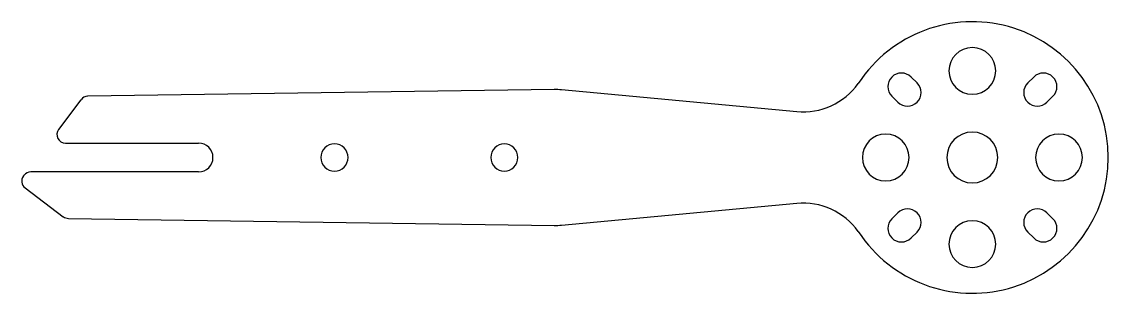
# Model space of a CAD drawing. Header units: millimetres. Extents: x -21 to 107, y -16 to 16.
import ezdxf

# ---------------------------------------------------------------- set-up
doc = ezdxf.new("R2010")
doc.units = ezdxf.units.MM
doc.layers.add('CUT', color=7, linetype='Continuous')

msp = doc.modelspace()

# ---------------------------------------------------------------- linework, layer by layer
at = {"layer": 'CUT'}
for p, q in [((78.08, 9.29), (77.67, 8.72)), ((83.88, 9.48), (84.59, 8.78)), ((97.62, 8.78), (98.32, 9.48)), ((41.89, 8), (-13.05, 7.21)), ((70.42, 5.4), (42.74, 7.97)), ((-13.84, 6.81), (-16.48, 3.3)), ((82.32, 6.52), (81.62, 7.22)), ((100.59, 7.22), (99.88, 6.52)), ((-15.68, 1.7), (0, 1.7)), ((-20.55, -2.1), (-20.62, -2.18)), ((0, -1.7), (-19.75, -1.7)), ((-20.42, -3.58), (-15.92, -6.98)), ((42.74, -7.97), (70.42, -5.4)), ((-15.33, -7.18), (41.89, -8)), ((81.62, -7.22), (82.32, -6.52)), ((99.88, -6.52), (100.59, -7.22)), ((77.67, -8.72), (78.08, -9.29)), ((84.59, -8.78), (83.88, -9.48)), ((98.32, -9.48), (97.62, -8.78))]:
    msp.add_line(p, q, dxfattribs=at)
for centre, radius, start, end in [((91.1, 0), 16, -144.5094, 144.5094), ((91.1, 10.2), 2.75, 0, 180), ((82.75, 8.35), 1.6, 45, 225), ((91.1, 10.2), 2.75, 180, 360), ((99.46, 8.35), 1.6, -45, 135), ((42, 0), 8, 84.712, 90.8236), ((71.16, 13.37), 8, -95.288, -35.4906), ((83.46, 7.65), 1.6, -135, 45), ((98.75, 7.65), 1.6, 135, 315), ((-13.04, 6.21), 1, 90.8236, 142.9918), ((-15.68, 2.7), 1, -217.0082, -90), ((80.9, 0), 2.75, 0, 180), ((91.1, 0), 3, 0, 180), ((101.3, 0), 2.75, 0, 180), ((0, 0), 1.7, -90, 90), ((16, 0), 1.6, 0, 180), ((36, 0), 1.6, 0, 180), ((16, 0), 1.6, -180, 0), ((36, 0), 1.6, 180, 360), ((80.9, 0), 2.75, 180, 360), ((91.1, 0), 3, 180, 360), ((101.3, 0), 2.75, 180, 360), ((-19.82, -2.78), 1, -217.0082, -127.0082), ((-19.75, -2.7), 1, 90, 142.9918), ((71.16, -13.37), 8, 35.4906, 95.288), ((83.46, -7.65), 1.6, -45, 135), ((98.75, -7.65), 1.6, 45, 225), ((-15.31, -6.18), 1, -127.0082, -90.8236), ((82.75, -8.35), 1.6, 135, 315), ((91.1, -10.2), 2.75, 0, 180), ((99.46, -8.35), 1.6, -135, 45), ((42, 0), 8, -90.8236, -84.712), ((91.1, -10.2), 2.75, 180, 360)]:
    msp.add_arc(centre, radius, start, end, dxfattribs=at)

doc.saveas('drawing.dxf')
